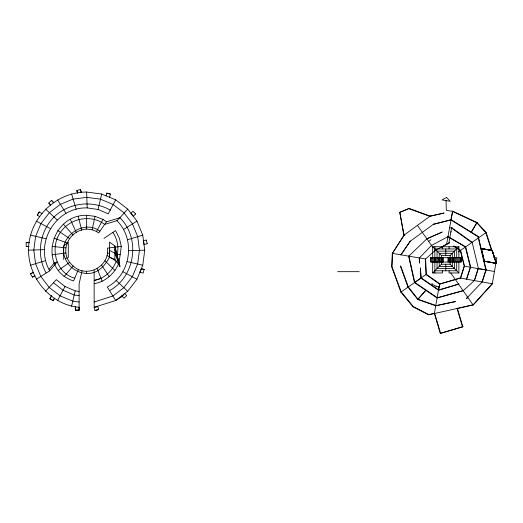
<?xml version="1.0" encoding="UTF-8"?>
<svg xmlns="http://www.w3.org/2000/svg" width="523" height="523" viewBox="0 0 523 523"><rect width="100%" height="100%" fill="white"/><g stroke="black" fill="none" stroke-linecap="round" stroke-linejoin="round"><path stroke-width="0.78" d="M26.15 246.411L29.007 246.411L26.189 246.418L26.15 242.652L29.497 242.652L26.15 242.652M78.476 269.423L73.586 280.975C37.506 269.273 49.992 214.522 86.655 215.299L86.628 229.041C68.023 230.277 57.955 253.38 73.161 265.952C86.615 278.903 110.039 266.344 107.477 248.144L121.297 246.392L119.362 238.148L115.491 230.604L103.985 238.403M430.507 261.67L430.507 257.682L461.077 257.682L461.077 262.049L430.507 262.056L430.507 257.682M442.51 270.783L442.51 272.967L432.684 272.967L432.684 246.764L441.419 255.499L441.425 262.049L441.425 257.682L440.333 257.682L440.333 262.049L442.517 262.049L442.517 257.682L440.333 257.682M443.602 262.049L443.602 257.682M447.969 262.049L447.976 257.682M449.061 257.682L449.061 262.049L449.061 257.682L451.244 257.682L451.244 262.049M452.343 262.03L452.343 257.708M461.07 262.049L461.077 257.682M36.296 279.236L49.75 270.836C33.818 243.626 55.66 206.899 87.178 207.906L86.628 192.052C55.327 192.013 28.471 218.869 28.51 250.177C28.543 278.177 50.836 304.811 79.11 307.302L79.097 310.172M99.906 231.199C82.974 218.124 55.974 238.815 65.29 258.63C68.624 267.103 77.535 273.183 86.628 273.424C97.239 274.235 105.437 265.71 109.562 256.78L109.575 247.869M492.561 283.525L473.112 304.961L428.572 314.807L413.059 306.844L400.886 292.148L391.707 266.907L392.296 253.38L404.384 234.834M456.324 247.954L453.676 246.189L453.957 245.947L460.58 250.367L464.489 265.9L460.698 277.87L439.549 284.094L434.358 313.512L440.294 333.484L440.575 333.249L434.646 313.277L428.853 314.565L413.34 306.602L401.167 291.912L391.989 266.671L392.577 253.139L404.102 235.069L399.788 212.292L409.274 208.468L430.115 216.104L444.086 213.024L429.834 216.345L403.815 235.304L399.788 212.292M116.864 256.669C119.009 248.307 117.78 239.586 112.87 232.382M94.147 270.201L94.147 307.302L97.906 306.798L98.657 309.551L95.023 310.551L94.147 307.302L115.688 300.509L127.723 291.272L136.961 279.236L142.766 265.22L144.747 250.177L142.766 235.134L136.961 221.111L127.723 209.076L115.688 199.838L101.671 194.033L86.628 192.052M119.028 263.062L121.297 246.392M122.205 296.391L115.688 300.509L107.287 287.049C130.887 274.398 135.941 239.501 116.904 220.673L104.672 224.393C91.067 213.985 69.801 218.235 60.413 232.349C49.593 247.562 55.693 273.215 74.769 278.171M446.55 244.424L452.663 211.129L476.996 222.504L486.142 232.5L491.973 250.661M452.663 211.129L450.865 219.948L433.358 224.315L451.153 219.712L478.29 236.468L486.148 269.744L482.35 281.714L466.555 298.404L467.876 297.482M441.517 247.098L448.871 243.188L451.539 228.074L452.107 227.597M82.039 270.777L79.11 283.93L79.11 310.159L75.338 310.172M86.655 215.299L95.062 216.339L92.1 229.76L86.628 229.041M437.843 262.049L438.692 259.866L437.843 257.682M453.735 257.682L452.885 259.866L453.735 262.049M144.08 269.437L143.139 273.078L139.896 272.235L141.315 268.717L144.08 269.437L141.315 268.717M71.586 306.315L75.162 290.86L65.022 286.506L56.353 279.674L45.534 291.272M101.671 194.033L98.095 209.488L87.178 207.906M106.077 195.857L106.816 193.105L110.445 194.079L109.582 197.308M448.172 236.599L447.891 236.834L465.398 247.039L470.34 267.227L466.542 279.197L470.622 266.992L465.679 246.804L448.172 236.599L431.475 245.431L431.756 245.195L419.211 258.153L419.642 263.147L419.498 257.917M427.147 238.606L426.866 238.848L442.275 232.003L427.147 238.606L408.64 256.277L414.478 282.642L437.097 297.986L463.162 290.742L474.59 280.335L478.382 268.364L472.138 242.286L451.826 227.838M450.865 219.948L478.002 236.703L485.867 269.979L482.069 281.949L482.631 281.472M98.095 209.488L108.235 213.842L115.688 199.838M110.229 257.238L116.23 261.33C112.556 270.803 104.371 278.707 94.147 280.42L101.011 278.413M92.1 229.76L96.526 231.519L102.972 219.372L106.476 221.817L119.93 217.725L127.723 209.076M94.147 283.656C105.188 281.962 114.282 273.804 118.662 263.736M37.303 215.208L39.186 211.952M57.569 300.509L65.022 286.506M471.06 232.415L476.996 222.504L471.341 232.179M410.097 241.358L400.88 254.904L410.378 241.123L410.097 241.358L433.645 224.079M106.476 221.817L98.69 232.931L96.526 231.519M49.103 269.214L54.209 263.017L57.157 261.853L49.75 270.836M63.996 276.7L73.161 265.952M135.601 213.94L133.26 216.287L130.946 213.279L132.94 211.285L135.627 213.914M51.431 200.414L53.771 202.754L51.404 200.387L48.744 203.048L50.764 205.062L48.77 203.068M432.684 272.967L441.419 264.233L441.425 257.682M449.067 270.783L449.067 272.967L458.893 272.967L450.159 264.239L450.159 255.499L458.893 246.764L432.684 246.764M116.904 220.673L119.93 217.725C140.87 238.436 135.313 276.817 109.353 290.736M399.507 212.528L409.555 208.232M430.396 215.868L429.834 216.345L408.993 208.703M392.577 253.139L392.296 253.38L425.624 259.003L426.317 274.327L439.83 283.858L438.47 290.226L420.937 278.125L420.361 267.9L421.218 277.89L438.751 289.99L458.926 284.041L438.47 290.226M408.64 256.277L408.921 256.041L414.765 282.407L437.385 297.75L463.45 290.507L463.162 290.742M430.939 239.763L428.67 241.423M450.819 232.16L451.388 231.682M448.871 243.188L449.44 242.718M401.167 291.912L400.886 292.148L426.317 274.327M408.025 287.16L408.306 286.918L400.664 265.893L400.383 266.129L408.025 287.16L417.74 299.496L435.731 305.752L455.356 301.575L435.731 305.752M414.478 282.642L421.218 277.89L420.937 278.125M449.159 242.953L435.326 250.295L425.343 259.245L426.036 274.562L439.549 284.094L460.41 278.105L464.208 266.142L460.299 250.602L460.58 250.367M478.571 236.233L478.002 236.703L478.722 237.723M472.138 242.286L471.857 242.522L451.539 228.074L449.499 227.714M486.142 232.5L458.357 251.962M432.286 283.492L431.723 283.969L436.182 286.447L439.045 286.957M436.182 286.447L436.751 285.976M413.059 306.844L413.628 306.367M464.489 265.9L464.208 266.142L494.444 271.502M495.817 263.742L496.353 263.291L492.228 250.445L491.692 250.896L485.854 232.735L476.715 222.739L452.382 211.37L446.335 210.292L446.041 200.584M460.698 277.87L460.41 278.105L492.28 283.76L492.849 283.289M483.893 261.624L484.429 261.173L496.353 263.291L492.117 250.543L481.441 248.53L480.905 248.981L482.448 249.255M428.572 314.807L429.135 314.33M485.867 269.979L486.148 269.744L478.1 268.606L474.302 280.57L474.59 280.335M466.555 298.404L467.117 297.933M473.393 304.726L457.063 308.505L462.528 326.895L440.294 333.484M462.528 326.895L463.09 326.424M58.262 270.456L69.533 262.402M30.524 273.882L33.394 272.228L30.491 273.902L32.374 277.157L34.845 275.732L32.406 277.144M136.961 221.111L123.506 229.512M123.964 294.952L121.709 295.887L124.075 298.254L126.71 295.573L124.716 293.58M65.29 258.63L67.258 257.852M94.147 302.019L113.046 295.933L123.99 287.532L132.384 276.595L137.667 263.847L139.464 250.177L137.667 236.501L132.384 223.759L123.99 212.815L113.046 204.415L100.305 199.139L86.628 197.341L72.952 199.139L60.21 204.415L49.267 212.815L40.872 223.759L35.59 236.501L33.792 250.177L35.59 263.847L40.872 276.595L49.267 287.532L60.21 295.933L72.952 301.209L79.11 302.019M440.575 333.249L462.809 326.659L457.344 308.269M95.023 310.492L98.651 309.505M146.231 240.057L143.511 240.789L144.015 244.548L147.211 243.685M30.491 265.22L45.664 260.585M142.766 235.134L127.592 239.763M52.065 254.819L65.918 252.955M434.868 248.948L456.71 248.948L456.71 270.783L434.868 270.783M28.51 250.177L44.363 249.628M144.747 250.177L128.893 250.72M441.419 255.499L450.159 255.499M430.507 257.734L432.704 257.734M430.507 258.068L432.684 258.068M432.207 262.056L433.783 262.056L433.783 257.682M437.058 262.049L437.561 262.049M441.419 264.233L450.159 264.233M337.61 271.672L359.216 271.672M75.345 310.159L75.345 306.811L75.351 310.113L79.11 310.113M51.967 246.346L65.806 247.876M107.372 253.073L109.47 253.341M117.178 254.335L120.166 254.727M75.162 290.86L79.11 291.429M79.11 295.665L74.018 294.926L62.865 290.134L53.326 282.623M481.33 248.628L492.228 250.445L496.235 263.383L484.318 261.271L481.33 248.628L492.117 250.543L496.235 263.383L484.429 261.173L481.441 248.53L492.228 250.445M484.318 261.271L496.353 263.291M493.751 257.316L496.85 257.865L492.28 283.76L473.112 304.961L450.728 272.96M106.803 193.137L110.438 194.111M30.491 235.134L45.946 238.71M142.766 265.22L127.311 261.644M436.012 305.517L418.021 299.261L408.306 286.918M53.915 238.102L66.977 242.92M109.536 257.349L114.87 259.388L119.911 266.312L114.87 245.954L109.536 242.142L109.536 257.793M95.062 216.339L102.972 219.372M110.392 210.213C92.669 199.806 68.977 202.61 54.176 216.875C39.539 231.303 36.12 254.91 46.063 272.901M107.045 255.642L109.562 256.78M109.536 250.38L114.87 253.23L119.911 266.312L114.87 247.242M42.056 213.606L39.153 211.933L37.277 215.188L39.748 216.62M36.296 221.111L50.3 228.571M136.961 279.236L122.957 271.777M116.23 261.33L117.355 262.023M457.651 248.837L460.299 250.602M57.792 230.565L69.284 238.383M54.209 263.017L55.379 264.004M104.933 260.742L114.968 270.496M45.534 209.076L57.131 219.902M127.723 291.272L116.126 280.446M63.368 224.19L73.096 235.056M417.446 225.374L432.815 247.346M101.573 265.115L109.229 276.732M57.569 199.838L65.97 213.299M70.324 219.346L76.234 232.264M97.193 268.476L102.155 281.4M114.87 249.347L119.911 266.312M146.27 240.044L147.244 243.679M80.496 189.548L81.353 192.752L80.483 189.516L76.855 190.49L77.594 193.242L76.861 190.522M71.586 194.033L76.214 209.207M78.241 216.326L81.712 230.329M452.336 257.682L452.343 262.049M459.985 257.682L459.985 262.049M458.893 246.764L458.893 272.967M457.795 257.682L457.795 262.049M455.611 257.682L455.611 262.049M453.428 257.682L453.428 262.049M449.067 246.764L449.067 248.948M445.792 248.948L445.792 255.499M445.792 264.233L445.792 270.783M442.51 246.764L442.51 248.948M442.517 257.682L442.517 262.049M438.15 257.682L438.15 262.049M435.966 257.682L435.966 262.049M434.868 246.764L434.868 272.967M431.593 257.682L431.593 262.049M114.87 245.954L114.87 259.774M86.628 271.306L86.628 273.424M68.284 257.493L68.284 242.142L63.701 245.954L63.701 259.513M434.868 257.682L434.868 262.049L434.868 257.682M439.242 257.682L439.242 262.049L439.242 257.682M450.159 257.682L450.153 262.049L450.153 257.682M51.548 295.887L49.901 298.757L53.156 300.64L54.562 298.195L53.13 300.666L49.875 298.79L51.548 295.887M425.787 290.317L417.74 299.496L426.075 290.075L425.787 290.317M446.59 197.472L442.033 199.871L450.205 201.322L446.59 197.472M454.526 251.132L437.051 251.132L437.051 268.606L454.526 268.606L454.526 251.132M452.343 253.309L439.235 253.309L439.235 266.423L452.343 266.423L452.343 253.309"/></g></svg>
